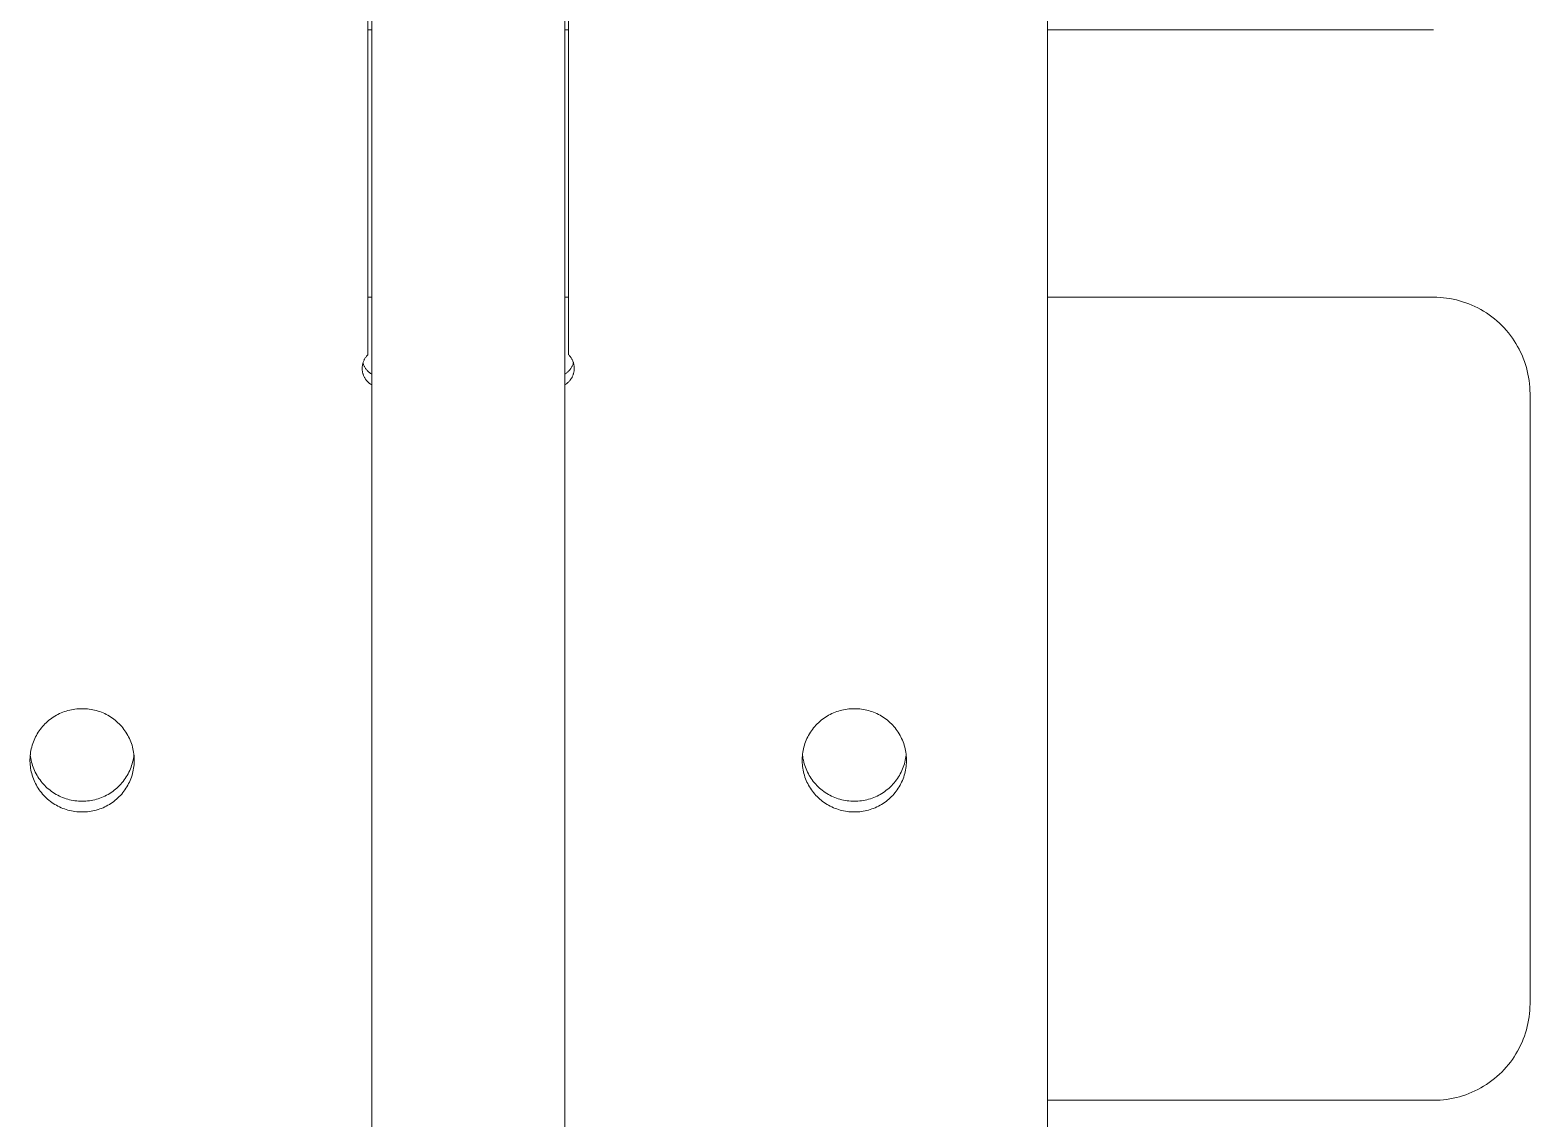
# Model space of a CAD drawing. Header units: millimetres. Extents: x -80 to 4518, y -398 to 2524.
# Drawn here: x 1619 to 1696.7, y 2162.4 to 2218.8 of the extents above; entities that cross this region are included whole.
import ezdxf

# ---------------------------------------------------------------- set-up
doc = ezdxf.new("R2010")
doc.units = ezdxf.units.MM
doc.layers.add('ZANO_R', color=7, linetype='Continuous', lineweight=0)

msp = doc.modelspace()

# ---------------------------------------------------------------- linework, layer by layer
at = {"layer": 'ZANO_R'}
for p, q in [((1636.476, 2259.003), (1636.476, 2201.972)), ((1636.676, 1733.855), (1636.676, 2259.003)), ((1646.676, 1733.855), (1646.676, 2259.003)), ((1646.876, 2201.972), (1646.876, 2259.003)), ((1671.676, 2259.003), (1671.676, 1833.456)), ((1636.676, 2218.805), (1636.476, 2218.805)), ((1646.876, 2218.805), (1646.676, 2218.805)), ((1691.676, 2218.805), (1671.676, 2218.805)), ((1636.476, 2204.961), (1636.676, 2204.961)), ((1646.676, 2204.961), (1646.876, 2204.961)), ((1671.676, 2204.961), (1691.676, 2204.961)), ((1691.676, 2204.961), (1691.847, 2204.958)), ((1691.847, 2204.958), (1692.017, 2204.949)), ((1692.017, 2204.949), (1692.187, 2204.935)), ((1692.187, 2204.935), (1692.357, 2204.914)), ((1692.357, 2204.914), (1692.525, 2204.888)), ((1692.525, 2204.888), (1692.693, 2204.856)), ((1692.693, 2204.856), (1692.86, 2204.819)), ((1692.86, 2204.819), (1693.025, 2204.775)), ((1693.025, 2204.775), (1693.188, 2204.726)), ((1693.188, 2204.726), (1693.35, 2204.672)), ((1693.35, 2204.672), (1693.51, 2204.612)), ((1693.51, 2204.612), (1693.668, 2204.547)), ((1693.668, 2204.547), (1693.823, 2204.476)), ((1693.823, 2204.476), (1693.976, 2204.4)), ((1693.976, 2204.4), (1694.126, 2204.319)), ((1694.126, 2204.319), (1694.274, 2204.233)), ((1694.274, 2204.233), (1694.418, 2204.142)), ((1694.418, 2204.142), (1694.559, 2204.046)), ((1694.559, 2204.046), (1694.697, 2203.945)), ((1694.697, 2203.945), (1694.831, 2203.839)), ((1694.831, 2203.839), (1694.962, 2203.729)), ((1694.962, 2203.729), (1695.089, 2203.615)), ((1695.089, 2203.615), (1695.211, 2203.496)), ((1695.211, 2203.496), (1695.33, 2203.374)), ((1695.33, 2203.374), (1695.444, 2203.247)), ((1695.444, 2203.247), (1695.554, 2203.116)), ((1695.554, 2203.116), (1695.66, 2202.982)), ((1695.66, 2202.982), (1695.761, 2202.844)), ((1695.761, 2202.844), (1695.857, 2202.703)), ((1695.857, 2202.703), (1695.948, 2202.559)), ((1695.948, 2202.559), (1696.034, 2202.411)), ((1696.034, 2202.411), (1696.115, 2202.261)), ((1696.115, 2202.261), (1696.191, 2202.108)), ((1696.191, 2202.108), (1696.262, 2201.953)), ((1636.185, 2201.333), (1636.183, 2201.299)), ((1636.183, 2201.299), (1636.183, 2201.265)), ((1636.183, 2201.265), (1636.184, 2201.231)), ((1636.184, 2201.231), (1636.186, 2201.197)), ((1636.188, 2201.367), (1636.185, 2201.333)), ((1636.192, 2201.401), (1636.188, 2201.367)), ((1636.197, 2201.435), (1636.192, 2201.401)), ((1636.203, 2201.469), (1636.197, 2201.435)), ((1636.21, 2201.502), (1636.203, 2201.469)), ((1636.219, 2201.535), (1636.21, 2201.502)), ((1636.229, 2201.568), (1636.219, 2201.535)), ((1636.223, 2201.549), (1636.233, 2201.517)), ((1636.24, 2201.6), (1636.229, 2201.568)), ((1636.233, 2201.517), (1636.245, 2201.485)), ((1636.252, 2201.632), (1636.24, 2201.6)), ((1636.245, 2201.485), (1636.257, 2201.453)), ((1636.265, 2201.664), (1636.252, 2201.632)), ((1636.257, 2201.453), (1636.271, 2201.421)), ((1636.279, 2201.695), (1636.265, 2201.664)), ((1636.271, 2201.421), (1636.285, 2201.391)), ((1636.294, 2201.725), (1636.279, 2201.695)), ((1636.285, 2201.391), (1636.301, 2201.36)), ((1636.31, 2201.756), (1636.294, 2201.725)), ((1636.301, 2201.36), (1636.318, 2201.331)), ((1636.328, 2201.785), (1636.31, 2201.756)), ((1636.318, 2201.331), (1636.335, 2201.301)), ((1636.346, 2201.814), (1636.328, 2201.785)), ((1636.335, 2201.301), (1636.354, 2201.273)), ((1636.365, 2201.842), (1636.346, 2201.814)), ((1636.354, 2201.273), (1636.374, 2201.245)), ((1636.386, 2201.87), (1636.365, 2201.842)), ((1636.374, 2201.245), (1636.394, 2201.218)), ((1636.407, 2201.896), (1636.386, 2201.87)), ((1636.429, 2201.922), (1636.407, 2201.896)), ((1636.452, 2201.948), (1636.429, 2201.922)), ((1636.476, 2201.972), (1636.452, 2201.948)), ((1646.9, 2201.948), (1646.876, 2201.972)), ((1646.923, 2201.922), (1646.9, 2201.948)), ((1646.945, 2201.896), (1646.923, 2201.922)), ((1646.966, 2201.87), (1646.945, 2201.896)), ((1646.957, 2201.218), (1646.978, 2201.245)), ((1646.986, 2201.842), (1646.966, 2201.87)), ((1646.978, 2201.245), (1646.998, 2201.273)), ((1647.006, 2201.814), (1646.986, 2201.842)), ((1646.998, 2201.273), (1647.016, 2201.301)), ((1647.024, 2201.785), (1647.006, 2201.814)), ((1647.016, 2201.301), (1647.034, 2201.331)), ((1647.041, 2201.756), (1647.024, 2201.785)), ((1647.034, 2201.331), (1647.051, 2201.36)), ((1647.058, 2201.725), (1647.041, 2201.756)), ((1647.051, 2201.36), (1647.067, 2201.391)), ((1647.073, 2201.695), (1647.058, 2201.725)), ((1647.067, 2201.391), (1647.081, 2201.421)), ((1647.087, 2201.664), (1647.073, 2201.695)), ((1647.081, 2201.421), (1647.095, 2201.453)), ((1647.1, 2201.632), (1647.087, 2201.664)), ((1647.095, 2201.453), (1647.107, 2201.485)), ((1647.112, 2201.6), (1647.1, 2201.632)), ((1647.107, 2201.485), (1647.118, 2201.517)), ((1647.123, 2201.568), (1647.112, 2201.6)), ((1647.118, 2201.517), (1647.129, 2201.549)), ((1647.133, 2201.535), (1647.123, 2201.568)), ((1647.141, 2201.502), (1647.133, 2201.535)), ((1647.149, 2201.469), (1647.141, 2201.502)), ((1647.155, 2201.435), (1647.149, 2201.469)), ((1647.16, 2201.401), (1647.155, 2201.435)), ((1647.164, 2201.367), (1647.16, 2201.401)), ((1647.167, 2201.333), (1647.164, 2201.367)), ((1647.166, 2201.197), (1647.168, 2201.231)), ((1647.168, 2201.299), (1647.167, 2201.333)), ((1647.169, 2201.265), (1647.168, 2201.299)), ((1647.168, 2201.231), (1647.169, 2201.265)), ((1696.262, 2201.953), (1696.327, 2201.795)), ((1696.327, 2201.795), (1696.387, 2201.635)), ((1696.387, 2201.635), (1696.442, 2201.473)), ((1696.442, 2201.473), (1696.49, 2201.31)), ((1696.49, 2201.31), (1696.534, 2201.145)), ((1636.186, 2201.197), (1636.189, 2201.163)), ((1636.189, 2201.163), (1636.193, 2201.129)), ((1636.193, 2201.129), (1636.199, 2201.095)), ((1636.199, 2201.095), (1636.206, 2201.061)), ((1636.206, 2201.061), (1636.214, 2201.028)), ((1636.214, 2201.028), (1636.223, 2200.995)), ((1636.223, 2200.995), (1636.233, 2200.963)), ((1636.233, 2200.963), (1636.244, 2200.93)), ((1636.244, 2200.93), (1636.256, 2200.898)), ((1636.256, 2200.898), (1636.27, 2200.867)), ((1636.27, 2200.867), (1636.284, 2200.836)), ((1636.284, 2200.836), (1636.3, 2200.806)), ((1636.3, 2200.806), (1636.317, 2200.776)), ((1636.317, 2200.776), (1636.334, 2200.747)), ((1636.334, 2200.747), (1636.353, 2200.718)), ((1636.353, 2200.718), (1636.373, 2200.69)), ((1636.373, 2200.69), (1636.393, 2200.663)), ((1636.393, 2200.663), (1636.415, 2200.636)), ((1636.394, 2201.218), (1636.416, 2201.191)), ((1636.415, 2200.636), (1636.438, 2200.611)), ((1636.416, 2201.191), (1636.438, 2201.166)), ((1636.438, 2201.166), (1636.462, 2201.141)), ((1636.438, 2200.611), (1636.461, 2200.586)), ((1636.461, 2200.586), (1636.485, 2200.562)), ((1636.462, 2201.141), (1636.486, 2201.117)), ((1636.485, 2200.562), (1636.51, 2200.538)), ((1636.486, 2201.117), (1636.511, 2201.093)), ((1636.51, 2200.538), (1636.536, 2200.516)), ((1636.511, 2201.093), (1636.536, 2201.071)), ((1636.536, 2201.071), (1636.563, 2201.05)), ((1636.536, 2200.516), (1636.563, 2200.494)), ((1636.563, 2201.05), (1636.59, 2201.029)), ((1636.563, 2200.494), (1636.59, 2200.474)), ((1636.59, 2201.029), (1636.618, 2201.009)), ((1636.59, 2200.474), (1636.618, 2200.454)), ((1636.618, 2201.009), (1636.647, 2200.991)), ((1636.618, 2200.454), (1636.647, 2200.436)), ((1636.647, 2200.991), (1636.676, 2200.973)), ((1646.676, 2200.973), (1646.705, 2200.991)), ((1646.705, 2200.991), (1646.734, 2201.009)), ((1646.705, 2200.436), (1646.734, 2200.454)), ((1646.734, 2201.009), (1646.762, 2201.029)), ((1646.734, 2200.454), (1646.762, 2200.474)), ((1646.762, 2201.029), (1646.789, 2201.05)), ((1646.762, 2200.474), (1646.789, 2200.494)), ((1646.789, 2201.05), (1646.815, 2201.071)), ((1646.789, 2200.494), (1646.816, 2200.516)), ((1646.815, 2201.071), (1646.841, 2201.093)), ((1646.816, 2200.516), (1646.842, 2200.538)), ((1646.841, 2201.093), (1646.866, 2201.117)), ((1646.842, 2200.538), (1646.867, 2200.562)), ((1646.866, 2201.117), (1646.89, 2201.141)), ((1646.867, 2200.562), (1646.891, 2200.586)), ((1646.89, 2201.141), (1646.913, 2201.166)), ((1646.891, 2200.586), (1646.914, 2200.611)), ((1646.913, 2201.166), (1646.936, 2201.191)), ((1646.914, 2200.611), (1646.937, 2200.636)), ((1646.936, 2201.191), (1646.957, 2201.218)), ((1646.937, 2200.636), (1646.958, 2200.663)), ((1646.958, 2200.663), (1646.979, 2200.69)), ((1646.979, 2200.69), (1646.999, 2200.718)), ((1646.999, 2200.718), (1647.017, 2200.747)), ((1647.017, 2200.747), (1647.035, 2200.776)), ((1647.035, 2200.776), (1647.052, 2200.806)), ((1647.052, 2200.806), (1647.067, 2200.836)), ((1647.067, 2200.836), (1647.082, 2200.867)), ((1647.082, 2200.867), (1647.095, 2200.898)), ((1647.095, 2200.898), (1647.108, 2200.93)), ((1647.108, 2200.93), (1647.119, 2200.963)), ((1647.119, 2200.963), (1647.129, 2200.995)), ((1647.129, 2200.995), (1647.138, 2201.028)), ((1647.138, 2201.028), (1647.146, 2201.061)), ((1647.146, 2201.061), (1647.153, 2201.095)), ((1647.153, 2201.095), (1647.158, 2201.129)), ((1647.158, 2201.129), (1647.163, 2201.163)), ((1647.163, 2201.163), (1647.166, 2201.197)), ((1696.534, 2201.145), (1696.571, 2200.978)), ((1696.571, 2200.978), (1696.603, 2200.81)), ((1696.603, 2200.81), (1696.629, 2200.642)), ((1696.629, 2200.642), (1696.65, 2200.472)), ((1696.65, 2200.472), (1696.664, 2200.302)), ((1636.647, 2200.436), (1636.676, 2200.418)), ((1646.676, 2200.418), (1646.705, 2200.436)), ((1696.664, 2200.302), (1696.673, 2200.131)), ((1696.673, 2200.131), (1696.676, 2199.961)), ((1696.676, 2196.076), (1696.676, 2199.961)), ((1696.676, 2168.347), (1696.676, 2196.076)), ((1620.506, 2183.38), (1620.423, 2183.339)), ((1620.591, 2183.418), (1620.506, 2183.38)), ((1620.677, 2183.454), (1620.591, 2183.418)), ((1620.764, 2183.486), (1620.677, 2183.454)), ((1620.852, 2183.515), (1620.764, 2183.486)), ((1620.941, 2183.541), (1620.852, 2183.515)), ((1621.031, 2183.564), (1620.941, 2183.541)), ((1621.122, 2183.584), (1621.031, 2183.564)), ((1621.213, 2183.601), (1621.122, 2183.584)), ((1621.305, 2183.615), (1621.213, 2183.601)), ((1621.398, 2183.625), (1621.305, 2183.615)), ((1621.49, 2183.632), (1621.398, 2183.625)), ((1621.583, 2183.636), (1621.49, 2183.632)), ((1621.676, 2183.637), (1621.583, 2183.636)), ((1621.769, 2183.636), (1621.676, 2183.637)), ((1621.862, 2183.632), (1621.769, 2183.636)), ((1621.954, 2183.625), (1621.862, 2183.632)), ((1622.046, 2183.615), (1621.954, 2183.625)), ((1622.138, 2183.601), (1622.046, 2183.615)), ((1622.23, 2183.584), (1622.138, 2183.601)), ((1622.32, 2183.564), (1622.23, 2183.584)), ((1622.41, 2183.541), (1622.32, 2183.564)), ((1622.5, 2183.515), (1622.41, 2183.541)), ((1622.588, 2183.486), (1622.5, 2183.515)), ((1622.675, 2183.454), (1622.588, 2183.486)), ((1622.761, 2183.418), (1622.675, 2183.454)), ((1622.845, 2183.38), (1622.761, 2183.418)), ((1622.929, 2183.339), (1622.845, 2183.38)), ((1660.506, 2183.38), (1660.423, 2183.339)), ((1660.591, 2183.418), (1660.506, 2183.38)), ((1660.677, 2183.454), (1660.591, 2183.418)), ((1660.764, 2183.486), (1660.677, 2183.454)), ((1660.852, 2183.515), (1660.764, 2183.486)), ((1660.941, 2183.541), (1660.852, 2183.515)), ((1661.031, 2183.564), (1660.941, 2183.541)), ((1661.122, 2183.584), (1661.031, 2183.564)), ((1661.213, 2183.601), (1661.122, 2183.584)), ((1661.305, 2183.615), (1661.213, 2183.601)), ((1661.398, 2183.625), (1661.305, 2183.615)), ((1661.49, 2183.632), (1661.398, 2183.625)), ((1661.583, 2183.636), (1661.49, 2183.632)), ((1661.676, 2183.637), (1661.583, 2183.636)), ((1661.769, 2183.636), (1661.676, 2183.637)), ((1661.862, 2183.632), (1661.769, 2183.636)), ((1661.954, 2183.625), (1661.862, 2183.632)), ((1662.046, 2183.615), (1661.954, 2183.625)), ((1662.138, 2183.601), (1662.046, 2183.615)), ((1662.23, 2183.584), (1662.138, 2183.601)), ((1662.32, 2183.564), (1662.23, 2183.584)), ((1662.41, 2183.541), (1662.32, 2183.564)), ((1662.5, 2183.515), (1662.41, 2183.541)), ((1662.588, 2183.486), (1662.5, 2183.515)), ((1662.675, 2183.454), (1662.588, 2183.486)), ((1662.761, 2183.418), (1662.675, 2183.454)), ((1662.845, 2183.38), (1662.761, 2183.418)), ((1662.929, 2183.339), (1662.845, 2183.38)), ((1619.566, 2182.639), (1619.509, 2182.565)), ((1619.626, 2182.71), (1619.566, 2182.639)), ((1619.688, 2182.779), (1619.626, 2182.71)), ((1619.752, 2182.847), (1619.688, 2182.779)), ((1619.818, 2182.911), (1619.752, 2182.847)), ((1619.887, 2182.974), (1619.818, 2182.911)), ((1619.958, 2183.034), (1619.887, 2182.974)), ((1620.031, 2183.091), (1619.958, 2183.034)), ((1620.106, 2183.146), (1620.031, 2183.091)), ((1620.183, 2183.198), (1620.106, 2183.146)), ((1620.261, 2183.248), (1620.183, 2183.198)), ((1620.341, 2183.295), (1620.261, 2183.248)), ((1620.423, 2183.339), (1620.341, 2183.295)), ((1623.01, 2183.295), (1622.929, 2183.339)), ((1623.091, 2183.248), (1623.01, 2183.295)), ((1623.169, 2183.198), (1623.091, 2183.248)), ((1623.246, 2183.146), (1623.169, 2183.198)), ((1623.321, 2183.091), (1623.246, 2183.146)), ((1623.394, 2183.034), (1623.321, 2183.091)), ((1623.465, 2182.974), (1623.394, 2183.034)), ((1623.533, 2182.911), (1623.465, 2182.974)), ((1623.6, 2182.847), (1623.533, 2182.911)), ((1623.664, 2182.779), (1623.6, 2182.847)), ((1623.726, 2182.71), (1623.664, 2182.779)), ((1623.786, 2182.639), (1623.726, 2182.71)), ((1623.842, 2182.565), (1623.786, 2182.639)), ((1659.566, 2182.639), (1659.509, 2182.565)), ((1659.626, 2182.71), (1659.566, 2182.639)), ((1659.688, 2182.779), (1659.626, 2182.71)), ((1659.752, 2182.847), (1659.688, 2182.779)), ((1659.818, 2182.911), (1659.752, 2182.847)), ((1659.887, 2182.974), (1659.818, 2182.911)), ((1659.958, 2183.034), (1659.887, 2182.974)), ((1660.031, 2183.091), (1659.958, 2183.034)), ((1660.106, 2183.146), (1660.031, 2183.091)), ((1660.183, 2183.198), (1660.106, 2183.146)), ((1660.261, 2183.248), (1660.183, 2183.198)), ((1660.341, 2183.295), (1660.261, 2183.248)), ((1660.423, 2183.339), (1660.341, 2183.295)), ((1663.01, 2183.295), (1662.929, 2183.339)), ((1663.091, 2183.248), (1663.01, 2183.295)), ((1663.169, 2183.198), (1663.091, 2183.248)), ((1663.246, 2183.146), (1663.169, 2183.198)), ((1663.321, 2183.091), (1663.246, 2183.146)), ((1663.394, 2183.034), (1663.321, 2183.091)), ((1663.465, 2182.974), (1663.394, 2183.034)), ((1663.533, 2182.911), (1663.465, 2182.974)), ((1663.6, 2182.847), (1663.533, 2182.911)), ((1663.664, 2182.779), (1663.6, 2182.847)), ((1663.726, 2182.71), (1663.664, 2182.779)), ((1663.786, 2182.639), (1663.726, 2182.71)), ((1663.842, 2182.565), (1663.786, 2182.639)), ((1619.12, 2181.829), (1619.092, 2181.741)), ((1619.152, 2181.917), (1619.12, 2181.829)), ((1619.186, 2182.003), (1619.152, 2181.917)), ((1619.224, 2182.088), (1619.186, 2182.003)), ((1619.265, 2182.171), (1619.224, 2182.088)), ((1619.308, 2182.254), (1619.265, 2182.171)), ((1619.354, 2182.334), (1619.308, 2182.254)), ((1619.403, 2182.413), (1619.354, 2182.334)), ((1619.455, 2182.49), (1619.403, 2182.413)), ((1619.509, 2182.565), (1619.455, 2182.49)), ((1623.897, 2182.49), (1623.842, 2182.565)), ((1623.949, 2182.413), (1623.897, 2182.49)), ((1623.998, 2182.334), (1623.949, 2182.413)), ((1624.044, 2182.254), (1623.998, 2182.334)), ((1624.087, 2182.171), (1624.044, 2182.254)), ((1624.128, 2182.088), (1624.087, 2182.171)), ((1624.165, 2182.003), (1624.128, 2182.088)), ((1624.2, 2181.917), (1624.165, 2182.003)), ((1624.232, 2181.829), (1624.2, 2181.917)), ((1624.26, 2181.741), (1624.232, 2181.829)), ((1659.12, 2181.829), (1659.092, 2181.741)), ((1659.152, 2181.917), (1659.12, 2181.829)), ((1659.186, 2182.003), (1659.152, 2181.917)), ((1659.224, 2182.088), (1659.186, 2182.003)), ((1659.265, 2182.171), (1659.224, 2182.088)), ((1659.308, 2182.254), (1659.265, 2182.171)), ((1659.354, 2182.334), (1659.308, 2182.254)), ((1659.403, 2182.413), (1659.354, 2182.334)), ((1659.455, 2182.49), (1659.403, 2182.413)), ((1659.509, 2182.565), (1659.455, 2182.49)), ((1663.897, 2182.49), (1663.842, 2182.565)), ((1663.949, 2182.413), (1663.897, 2182.49)), ((1663.998, 2182.334), (1663.949, 2182.413)), ((1664.044, 2182.254), (1663.998, 2182.334)), ((1664.087, 2182.171), (1664.044, 2182.254)), ((1664.128, 2182.088), (1664.087, 2182.171)), ((1664.165, 2182.003), (1664.128, 2182.088)), ((1664.2, 2181.917), (1664.165, 2182.003)), ((1664.232, 2181.829), (1664.2, 2181.917)), ((1664.26, 2181.741), (1664.232, 2181.829)), ((1618.979, 2181.102), (1618.976, 2181.009)), ((1618.986, 2181.195), (1618.979, 2181.102)), ((1618.996, 2181.287), (1618.986, 2181.195)), ((1618.99, 2181.24), (1619.002, 2181.147)), ((1619.008, 2181.379), (1618.996, 2181.287)), ((1619.002, 2181.147), (1619.017, 2181.055)), ((1619.025, 2181.471), (1619.008, 2181.379)), ((1619.017, 2181.055), (1619.036, 2180.963)), ((1619.044, 2181.562), (1619.025, 2181.471)), ((1619.066, 2181.652), (1619.044, 2181.562)), ((1619.092, 2181.741), (1619.066, 2181.652)), ((1624.286, 2181.652), (1624.26, 2181.741)), ((1624.308, 2181.562), (1624.286, 2181.652)), ((1624.327, 2181.471), (1624.308, 2181.562)), ((1624.334, 2181.055), (1624.316, 2180.963)), ((1624.343, 2181.379), (1624.327, 2181.471)), ((1624.349, 2181.147), (1624.334, 2181.055)), ((1624.356, 2181.287), (1624.343, 2181.379)), ((1624.361, 2181.24), (1624.349, 2181.147)), ((1624.366, 2181.195), (1624.356, 2181.287)), ((1624.372, 2181.102), (1624.366, 2181.195)), ((1624.375, 2181.009), (1624.372, 2181.102)), ((1658.979, 2181.102), (1658.976, 2181.009)), ((1658.986, 2181.195), (1658.979, 2181.102)), ((1658.996, 2181.287), (1658.986, 2181.195)), ((1658.99, 2181.24), (1659.002, 2181.147)), ((1659.008, 2181.379), (1658.996, 2181.287)), ((1659.002, 2181.147), (1659.017, 2181.055)), ((1659.025, 2181.471), (1659.008, 2181.379)), ((1659.017, 2181.055), (1659.036, 2180.963)), ((1659.044, 2181.562), (1659.025, 2181.471)), ((1659.066, 2181.652), (1659.044, 2181.562)), ((1659.092, 2181.741), (1659.066, 2181.652)), ((1664.286, 2181.652), (1664.26, 2181.741)), ((1664.308, 2181.562), (1664.286, 2181.652)), ((1664.327, 2181.471), (1664.308, 2181.562)), ((1664.334, 2181.055), (1664.316, 2180.963)), ((1664.343, 2181.379), (1664.327, 2181.471)), ((1664.349, 2181.147), (1664.334, 2181.055)), ((1664.356, 2181.287), (1664.343, 2181.379)), ((1664.361, 2181.24), (1664.349, 2181.147)), ((1664.366, 2181.195), (1664.356, 2181.287)), ((1664.372, 2181.102), (1664.366, 2181.195)), ((1664.375, 2181.009), (1664.372, 2181.102)), ((1618.976, 2181.009), (1618.976, 2180.917)), ((1618.976, 2180.917), (1618.979, 2180.824)), ((1618.979, 2180.824), (1618.986, 2180.731)), ((1618.986, 2180.731), (1618.996, 2180.639)), ((1618.996, 2180.639), (1619.008, 2180.547)), ((1619.008, 2180.547), (1619.025, 2180.455)), ((1619.025, 2180.455), (1619.044, 2180.364)), ((1619.036, 2180.963), (1619.057, 2180.871)), ((1619.044, 2180.364), (1619.066, 2180.274)), ((1619.057, 2180.871), (1619.082, 2180.781)), ((1619.066, 2180.274), (1619.092, 2180.185)), ((1619.082, 2180.781), (1619.11, 2180.691)), ((1619.11, 2180.691), (1619.141, 2180.602)), ((1619.141, 2180.602), (1619.175, 2180.515)), ((1619.175, 2180.515), (1619.212, 2180.429)), ((1619.212, 2180.429), (1619.252, 2180.344)), ((1619.252, 2180.344), (1619.295, 2180.26)), ((1619.295, 2180.26), (1619.341, 2180.179)), ((1624.057, 2180.26), (1624.011, 2180.179)), ((1624.1, 2180.344), (1624.057, 2180.26)), ((1624.14, 2180.429), (1624.1, 2180.344)), ((1624.177, 2180.515), (1624.14, 2180.429)), ((1624.211, 2180.602), (1624.177, 2180.515)), ((1624.242, 2180.691), (1624.211, 2180.602)), ((1624.27, 2180.781), (1624.242, 2180.691)), ((1624.26, 2180.185), (1624.286, 2180.274)), ((1624.294, 2180.871), (1624.27, 2180.781)), ((1624.286, 2180.274), (1624.308, 2180.364)), ((1624.316, 2180.963), (1624.294, 2180.871)), ((1624.308, 2180.364), (1624.327, 2180.455)), ((1624.327, 2180.455), (1624.343, 2180.547)), ((1624.343, 2180.547), (1624.356, 2180.639)), ((1624.356, 2180.639), (1624.366, 2180.731)), ((1624.366, 2180.731), (1624.372, 2180.824)), ((1624.372, 2180.824), (1624.375, 2180.917)), ((1624.375, 2180.917), (1624.375, 2181.009)), ((1658.976, 2181.009), (1658.976, 2180.917)), ((1658.976, 2180.917), (1658.979, 2180.824)), ((1658.979, 2180.824), (1658.986, 2180.731)), ((1658.986, 2180.731), (1658.996, 2180.639)), ((1658.996, 2180.639), (1659.008, 2180.547)), ((1659.008, 2180.547), (1659.025, 2180.455)), ((1659.025, 2180.455), (1659.044, 2180.364)), ((1659.036, 2180.963), (1659.057, 2180.871)), ((1659.044, 2180.364), (1659.066, 2180.274)), ((1659.057, 2180.871), (1659.082, 2180.781)), ((1659.066, 2180.274), (1659.092, 2180.185)), ((1659.082, 2180.781), (1659.11, 2180.691)), ((1659.11, 2180.691), (1659.141, 2180.602)), ((1659.141, 2180.602), (1659.175, 2180.515)), ((1659.175, 2180.515), (1659.212, 2180.429)), ((1659.212, 2180.429), (1659.252, 2180.344)), ((1659.252, 2180.344), (1659.295, 2180.26)), ((1659.295, 2180.26), (1659.341, 2180.179)), ((1664.057, 2180.26), (1664.011, 2180.179)), ((1664.1, 2180.344), (1664.057, 2180.26)), ((1664.14, 2180.429), (1664.1, 2180.344)), ((1664.177, 2180.515), (1664.14, 2180.429)), ((1664.211, 2180.602), (1664.177, 2180.515)), ((1664.242, 2180.691), (1664.211, 2180.602)), ((1664.27, 2180.781), (1664.242, 2180.691)), ((1664.26, 2180.185), (1664.286, 2180.274)), ((1664.294, 2180.871), (1664.27, 2180.781)), ((1664.286, 2180.274), (1664.308, 2180.364)), ((1664.316, 2180.963), (1664.294, 2180.871)), ((1664.308, 2180.364), (1664.327, 2180.455)), ((1664.327, 2180.455), (1664.343, 2180.547)), ((1664.343, 2180.547), (1664.356, 2180.639)), ((1664.356, 2180.639), (1664.366, 2180.731)), ((1664.366, 2180.731), (1664.372, 2180.824)), ((1664.372, 2180.824), (1664.375, 2180.917)), ((1664.375, 2180.917), (1664.375, 2181.009)), ((1619.092, 2180.185), (1619.12, 2180.096)), ((1619.12, 2180.096), (1619.152, 2180.009)), ((1619.152, 2180.009), (1619.186, 2179.923)), ((1619.186, 2179.923), (1619.224, 2179.838)), ((1619.224, 2179.838), (1619.265, 2179.754)), ((1619.265, 2179.754), (1619.308, 2179.672)), ((1619.308, 2179.672), (1619.354, 2179.592)), ((1619.341, 2180.179), (1619.39, 2180.098)), ((1619.354, 2179.592), (1619.403, 2179.513)), ((1619.39, 2180.098), (1619.441, 2180.02)), ((1619.403, 2179.513), (1619.455, 2179.436)), ((1619.441, 2180.02), (1619.495, 2179.943)), ((1619.495, 2179.943), (1619.552, 2179.868)), ((1619.552, 2179.868), (1619.612, 2179.796)), ((1619.612, 2179.796), (1619.674, 2179.725)), ((1619.674, 2179.725), (1619.738, 2179.657)), ((1619.738, 2179.657), (1619.805, 2179.591)), ((1619.805, 2179.591), (1619.873, 2179.527)), ((1619.873, 2179.527), (1619.945, 2179.466)), ((1623.478, 2179.527), (1623.407, 2179.466)), ((1623.547, 2179.591), (1623.478, 2179.527)), ((1623.614, 2179.657), (1623.547, 2179.591)), ((1623.678, 2179.725), (1623.614, 2179.657)), ((1623.74, 2179.796), (1623.678, 2179.725)), ((1623.8, 2179.868), (1623.74, 2179.796)), ((1623.856, 2179.943), (1623.8, 2179.868)), ((1623.911, 2180.02), (1623.856, 2179.943)), ((1623.897, 2179.436), (1623.949, 2179.513)), ((1623.962, 2180.098), (1623.911, 2180.02)), ((1623.949, 2179.513), (1623.998, 2179.592)), ((1624.011, 2180.179), (1623.962, 2180.098)), ((1623.998, 2179.592), (1624.044, 2179.672)), ((1624.044, 2179.672), (1624.087, 2179.754)), ((1624.087, 2179.754), (1624.128, 2179.838)), ((1624.128, 2179.838), (1624.165, 2179.923)), ((1624.165, 2179.923), (1624.2, 2180.009)), ((1624.2, 2180.009), (1624.232, 2180.096)), ((1624.232, 2180.096), (1624.26, 2180.185)), ((1659.092, 2180.185), (1659.12, 2180.096)), ((1659.12, 2180.096), (1659.152, 2180.009)), ((1659.152, 2180.009), (1659.186, 2179.923)), ((1659.186, 2179.923), (1659.224, 2179.838)), ((1659.224, 2179.838), (1659.265, 2179.754)), ((1659.265, 2179.754), (1659.308, 2179.672)), ((1659.308, 2179.672), (1659.354, 2179.592)), ((1659.341, 2180.179), (1659.39, 2180.098)), ((1659.354, 2179.592), (1659.403, 2179.513)), ((1659.39, 2180.098), (1659.441, 2180.02)), ((1659.403, 2179.513), (1659.455, 2179.436)), ((1659.441, 2180.02), (1659.495, 2179.943)), ((1659.495, 2179.943), (1659.552, 2179.868)), ((1659.552, 2179.868), (1659.612, 2179.796)), ((1659.612, 2179.796), (1659.674, 2179.725)), ((1659.674, 2179.725), (1659.738, 2179.657)), ((1659.738, 2179.657), (1659.805, 2179.591)), ((1659.805, 2179.591), (1659.873, 2179.527)), ((1659.873, 2179.527), (1659.945, 2179.466)), ((1663.478, 2179.527), (1663.407, 2179.466)), ((1663.547, 2179.591), (1663.478, 2179.527)), ((1663.614, 2179.657), (1663.547, 2179.591)), ((1663.678, 2179.725), (1663.614, 2179.657)), ((1663.74, 2179.796), (1663.678, 2179.725)), ((1663.8, 2179.868), (1663.74, 2179.796)), ((1663.856, 2179.943), (1663.8, 2179.868)), ((1663.911, 2180.02), (1663.856, 2179.943)), ((1663.897, 2179.436), (1663.949, 2179.513)), ((1663.962, 2180.098), (1663.911, 2180.02)), ((1663.949, 2179.513), (1663.998, 2179.592)), ((1664.011, 2180.179), (1663.962, 2180.098)), ((1663.998, 2179.592), (1664.044, 2179.672)), ((1664.044, 2179.672), (1664.087, 2179.754)), ((1664.087, 2179.754), (1664.128, 2179.838)), ((1664.128, 2179.838), (1664.165, 2179.923)), ((1664.165, 2179.923), (1664.2, 2180.009)), ((1664.2, 2180.009), (1664.232, 2180.096)), ((1664.232, 2180.096), (1664.26, 2180.185)), ((1619.455, 2179.436), (1619.509, 2179.36)), ((1619.509, 2179.36), (1619.566, 2179.287)), ((1619.566, 2179.287), (1619.626, 2179.216)), ((1619.626, 2179.216), (1619.688, 2179.146)), ((1619.688, 2179.146), (1619.752, 2179.079)), ((1619.752, 2179.079), (1619.818, 2179.015)), ((1619.818, 2179.015), (1619.887, 2178.952)), ((1619.887, 2178.952), (1619.958, 2178.892)), ((1619.945, 2179.466), (1620.018, 2179.407)), ((1619.958, 2178.892), (1620.031, 2178.835)), ((1620.018, 2179.407), (1620.093, 2179.351)), ((1620.031, 2178.835), (1620.106, 2178.78)), ((1620.093, 2179.351), (1620.17, 2179.297)), ((1620.106, 2178.78), (1620.183, 2178.727)), ((1620.17, 2179.297), (1620.249, 2179.247)), ((1620.183, 2178.727), (1620.261, 2178.678)), ((1620.249, 2179.247), (1620.33, 2179.199)), ((1620.33, 2179.199), (1620.412, 2179.153)), ((1620.412, 2179.153), (1620.496, 2179.111)), ((1620.496, 2179.111), (1620.581, 2179.072)), ((1620.581, 2179.072), (1620.668, 2179.036)), ((1620.668, 2179.036), (1620.755, 2179.002)), ((1620.755, 2179.002), (1620.844, 2178.972)), ((1620.844, 2178.972), (1620.934, 2178.945)), ((1620.934, 2178.945), (1621.025, 2178.921)), ((1621.025, 2178.921), (1621.117, 2178.9)), ((1621.117, 2178.9), (1621.209, 2178.883)), ((1621.209, 2178.883), (1621.301, 2178.869)), ((1621.301, 2178.869), (1621.395, 2178.858)), ((1621.395, 2178.858), (1621.488, 2178.85)), ((1621.488, 2178.85), (1621.582, 2178.845)), ((1621.582, 2178.845), (1621.676, 2178.844)), ((1621.77, 2178.845), (1621.676, 2178.844)), ((1621.863, 2178.85), (1621.77, 2178.845)), ((1621.957, 2178.858), (1621.863, 2178.85)), ((1622.05, 2178.869), (1621.957, 2178.858)), ((1622.143, 2178.883), (1622.05, 2178.869)), ((1622.235, 2178.9), (1622.143, 2178.883)), ((1622.327, 2178.921), (1622.235, 2178.9)), ((1622.418, 2178.945), (1622.327, 2178.921)), ((1622.507, 2178.972), (1622.418, 2178.945)), ((1622.596, 2179.002), (1622.507, 2178.972)), ((1622.684, 2179.036), (1622.596, 2179.002)), ((1622.771, 2179.072), (1622.684, 2179.036)), ((1622.856, 2179.111), (1622.771, 2179.072)), ((1622.94, 2179.153), (1622.856, 2179.111)), ((1623.022, 2179.199), (1622.94, 2179.153)), ((1623.103, 2179.247), (1623.022, 2179.199)), ((1623.091, 2178.678), (1623.169, 2178.727)), ((1623.182, 2179.297), (1623.103, 2179.247)), ((1623.169, 2178.727), (1623.246, 2178.78)), ((1623.259, 2179.351), (1623.182, 2179.297)), ((1623.246, 2178.78), (1623.321, 2178.835)), ((1623.334, 2179.407), (1623.259, 2179.351)), ((1623.321, 2178.835), (1623.394, 2178.892)), ((1623.407, 2179.466), (1623.334, 2179.407)), ((1623.394, 2178.892), (1623.465, 2178.952)), ((1623.465, 2178.952), (1623.533, 2179.015)), ((1623.533, 2179.015), (1623.6, 2179.079)), ((1623.6, 2179.079), (1623.664, 2179.146)), ((1623.664, 2179.146), (1623.726, 2179.216)), ((1623.726, 2179.216), (1623.786, 2179.287)), ((1623.786, 2179.287), (1623.842, 2179.36)), ((1623.842, 2179.36), (1623.897, 2179.436)), ((1659.455, 2179.436), (1659.509, 2179.36)), ((1659.509, 2179.36), (1659.566, 2179.287)), ((1659.566, 2179.287), (1659.626, 2179.216)), ((1659.626, 2179.216), (1659.688, 2179.146)), ((1659.688, 2179.146), (1659.752, 2179.079)), ((1659.752, 2179.079), (1659.818, 2179.015)), ((1659.818, 2179.015), (1659.887, 2178.952)), ((1659.887, 2178.952), (1659.958, 2178.892)), ((1659.945, 2179.466), (1660.018, 2179.407)), ((1659.958, 2178.892), (1660.031, 2178.835)), ((1660.018, 2179.407), (1660.093, 2179.351)), ((1660.031, 2178.835), (1660.106, 2178.78)), ((1660.093, 2179.351), (1660.17, 2179.297)), ((1660.106, 2178.78), (1660.183, 2178.727)), ((1660.17, 2179.297), (1660.249, 2179.247)), ((1660.183, 2178.727), (1660.261, 2178.678)), ((1660.249, 2179.247), (1660.33, 2179.199)), ((1660.33, 2179.199), (1660.412, 2179.153)), ((1660.412, 2179.153), (1660.496, 2179.111)), ((1660.496, 2179.111), (1660.581, 2179.072)), ((1660.581, 2179.072), (1660.668, 2179.036)), ((1660.668, 2179.036), (1660.755, 2179.002)), ((1660.755, 2179.002), (1660.844, 2178.972)), ((1660.844, 2178.972), (1660.934, 2178.945)), ((1660.934, 2178.945), (1661.025, 2178.921)), ((1661.025, 2178.921), (1661.117, 2178.9)), ((1661.117, 2178.9), (1661.209, 2178.883)), ((1661.209, 2178.883), (1661.301, 2178.869)), ((1661.301, 2178.869), (1661.395, 2178.858)), ((1661.395, 2178.858), (1661.488, 2178.85)), ((1661.488, 2178.85), (1661.582, 2178.845)), ((1661.582, 2178.845), (1661.676, 2178.844)), ((1661.77, 2178.845), (1661.676, 2178.844)), ((1661.863, 2178.85), (1661.77, 2178.845)), ((1661.957, 2178.858), (1661.863, 2178.85)), ((1662.05, 2178.869), (1661.957, 2178.858)), ((1662.143, 2178.883), (1662.05, 2178.869)), ((1662.235, 2178.9), (1662.143, 2178.883)), ((1662.327, 2178.921), (1662.235, 2178.9)), ((1662.418, 2178.945), (1662.327, 2178.921)), ((1662.507, 2178.972), (1662.418, 2178.945)), ((1662.596, 2179.002), (1662.507, 2178.972)), ((1662.684, 2179.036), (1662.596, 2179.002)), ((1662.771, 2179.072), (1662.684, 2179.036)), ((1662.856, 2179.111), (1662.771, 2179.072)), ((1662.94, 2179.153), (1662.856, 2179.111)), ((1663.022, 2179.199), (1662.94, 2179.153)), ((1663.103, 2179.247), (1663.022, 2179.199)), ((1663.091, 2178.678), (1663.169, 2178.727)), ((1663.182, 2179.297), (1663.103, 2179.247)), ((1663.169, 2178.727), (1663.246, 2178.78)), ((1663.259, 2179.351), (1663.182, 2179.297)), ((1663.246, 2178.78), (1663.321, 2178.835)), ((1663.334, 2179.407), (1663.259, 2179.351)), ((1663.321, 2178.835), (1663.394, 2178.892)), ((1663.407, 2179.466), (1663.334, 2179.407)), ((1663.394, 2178.892), (1663.465, 2178.952)), ((1663.465, 2178.952), (1663.533, 2179.015)), ((1663.533, 2179.015), (1663.6, 2179.079)), ((1663.6, 2179.079), (1663.664, 2179.146)), ((1663.664, 2179.146), (1663.726, 2179.216)), ((1663.726, 2179.216), (1663.786, 2179.287)), ((1663.786, 2179.287), (1663.842, 2179.36)), ((1663.842, 2179.36), (1663.897, 2179.436)), ((1620.261, 2178.678), (1620.341, 2178.631)), ((1620.341, 2178.631), (1620.423, 2178.587)), ((1620.423, 2178.587), (1620.506, 2178.546)), ((1620.506, 2178.546), (1620.591, 2178.507)), ((1620.591, 2178.507), (1620.677, 2178.472)), ((1620.677, 2178.472), (1620.764, 2178.44)), ((1620.764, 2178.44), (1620.852, 2178.411)), ((1620.852, 2178.411), (1620.941, 2178.385)), ((1620.941, 2178.385), (1621.031, 2178.361)), ((1621.031, 2178.361), (1621.122, 2178.342)), ((1621.122, 2178.342), (1621.213, 2178.325)), ((1621.213, 2178.325), (1621.305, 2178.311)), ((1621.305, 2178.311), (1621.398, 2178.301)), ((1621.398, 2178.301), (1621.49, 2178.294)), ((1621.49, 2178.294), (1621.583, 2178.29)), ((1621.583, 2178.29), (1621.676, 2178.289)), ((1621.676, 2178.289), (1621.769, 2178.29)), ((1621.769, 2178.29), (1621.862, 2178.294)), ((1621.862, 2178.294), (1621.954, 2178.301)), ((1621.954, 2178.301), (1622.046, 2178.311)), ((1622.046, 2178.311), (1622.138, 2178.325)), ((1622.138, 2178.325), (1622.23, 2178.342)), ((1622.23, 2178.342), (1622.32, 2178.361)), ((1622.32, 2178.361), (1622.41, 2178.385)), ((1622.41, 2178.385), (1622.5, 2178.411)), ((1622.5, 2178.411), (1622.588, 2178.44)), ((1622.588, 2178.44), (1622.675, 2178.472)), ((1622.675, 2178.472), (1622.761, 2178.507)), ((1622.761, 2178.507), (1622.845, 2178.546)), ((1622.845, 2178.546), (1622.929, 2178.587)), ((1622.929, 2178.587), (1623.01, 2178.631)), ((1623.01, 2178.631), (1623.091, 2178.678)), ((1660.261, 2178.678), (1660.341, 2178.631)), ((1660.341, 2178.631), (1660.423, 2178.587)), ((1660.423, 2178.587), (1660.506, 2178.546)), ((1660.506, 2178.546), (1660.591, 2178.507)), ((1660.591, 2178.507), (1660.677, 2178.472)), ((1660.677, 2178.472), (1660.764, 2178.44)), ((1660.764, 2178.44), (1660.852, 2178.411)), ((1660.852, 2178.411), (1660.941, 2178.385)), ((1660.941, 2178.385), (1661.031, 2178.361)), ((1661.031, 2178.361), (1661.122, 2178.342)), ((1661.122, 2178.342), (1661.213, 2178.325)), ((1661.213, 2178.325), (1661.305, 2178.311)), ((1661.305, 2178.311), (1661.398, 2178.301)), ((1661.398, 2178.301), (1661.49, 2178.294)), ((1661.49, 2178.294), (1661.583, 2178.29)), ((1661.583, 2178.29), (1661.676, 2178.289)), ((1661.676, 2178.289), (1661.769, 2178.29)), ((1661.769, 2178.29), (1661.862, 2178.294)), ((1661.862, 2178.294), (1661.954, 2178.301)), ((1661.954, 2178.301), (1662.046, 2178.311)), ((1662.046, 2178.311), (1662.138, 2178.325)), ((1662.138, 2178.325), (1662.23, 2178.342)), ((1662.23, 2178.342), (1662.32, 2178.361)), ((1662.32, 2178.361), (1662.41, 2178.385)), ((1662.41, 2178.385), (1662.5, 2178.411)), ((1662.5, 2178.411), (1662.588, 2178.44)), ((1662.588, 2178.44), (1662.675, 2178.472)), ((1662.675, 2178.472), (1662.761, 2178.507)), ((1662.761, 2178.507), (1662.845, 2178.546)), ((1662.845, 2178.546), (1662.929, 2178.587)), ((1662.929, 2178.587), (1663.01, 2178.631)), ((1663.01, 2178.631), (1663.091, 2178.678)), ((1696.65, 2167.836), (1696.629, 2167.666)), ((1696.664, 2168.006), (1696.65, 2167.836)), ((1696.673, 2168.176), (1696.664, 2168.006)), ((1696.676, 2168.347), (1696.673, 2168.176)), ((1696.534, 2167.163), (1696.49, 2166.998)), ((1696.571, 2167.33), (1696.534, 2167.163)), ((1696.603, 2167.497), (1696.571, 2167.33)), ((1696.629, 2167.666), (1696.603, 2167.497)), ((1696.262, 2166.355), (1696.191, 2166.2)), ((1696.327, 2166.513), (1696.262, 2166.355)), ((1696.387, 2166.673), (1696.327, 2166.513)), ((1696.442, 2166.834), (1696.387, 2166.673)), ((1696.49, 2166.998), (1696.442, 2166.834)), ((1695.857, 2165.605), (1695.761, 2165.464)), ((1695.948, 2165.749), (1695.857, 2165.605)), ((1696.034, 2165.896), (1695.948, 2165.749)), ((1696.115, 2166.047), (1696.034, 2165.896)), ((1696.191, 2166.2), (1696.115, 2166.047)), ((1695.211, 2164.811), (1695.089, 2164.693)), ((1695.33, 2164.934), (1695.211, 2164.811)), ((1695.444, 2165.061), (1695.33, 2164.934)), ((1695.554, 2165.192), (1695.444, 2165.061)), ((1695.66, 2165.326), (1695.554, 2165.192)), ((1695.761, 2165.464), (1695.66, 2165.326)), ((1694.126, 2163.989), (1693.976, 2163.908)), ((1694.274, 2164.075), (1694.126, 2163.989)), ((1694.418, 2164.166), (1694.274, 2164.075)), ((1694.559, 2164.262), (1694.418, 2164.166)), ((1694.697, 2164.363), (1694.559, 2164.262)), ((1694.831, 2164.468), (1694.697, 2164.363)), ((1694.962, 2164.578), (1694.831, 2164.468)), ((1695.089, 2164.693), (1694.962, 2164.578)), ((1691.676, 2163.347), (1671.676, 2163.347)), ((1691.847, 2163.35), (1691.676, 2163.347)), ((1692.017, 2163.359), (1691.847, 2163.35)), ((1692.187, 2163.373), (1692.017, 2163.359)), ((1692.357, 2163.394), (1692.187, 2163.373)), ((1692.525, 2163.42), (1692.357, 2163.394)), ((1692.693, 2163.452), (1692.525, 2163.42)), ((1692.86, 2163.489), (1692.693, 2163.452)), ((1693.025, 2163.532), (1692.86, 2163.489)), ((1693.188, 2163.581), (1693.025, 2163.532)), ((1693.35, 2163.636), (1693.188, 2163.581)), ((1693.51, 2163.696), (1693.35, 2163.636)), ((1693.668, 2163.761), (1693.51, 2163.696)), ((1693.823, 2163.832), (1693.668, 2163.761)), ((1693.976, 2163.908), (1693.823, 2163.832))]:
    msp.add_line(p, q, dxfattribs=at)

doc.saveas('drawing.dxf')
